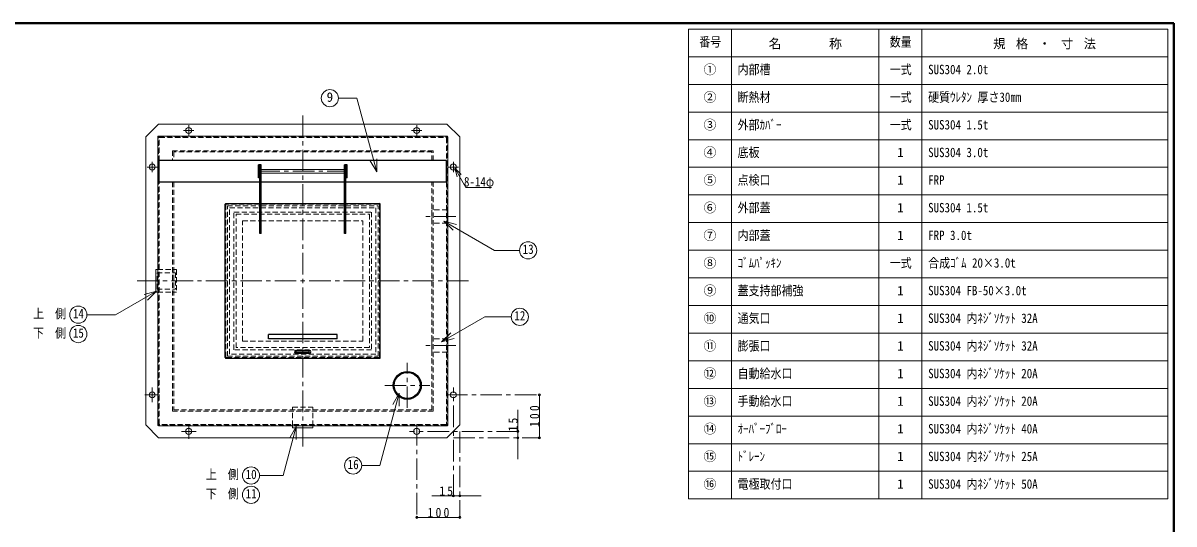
# Model space of a CAD drawing. Units: millimetres at full size, sheet at 1:10. Extents: x -2123 to 1927, y -1358 to 1452.
# Drawn here: x -748 to 1927, y 286 to 1452 of the extents above; entities that cross this region are included whole.
import ezdxf
from ezdxf.enums import TextEntityAlignment as Align

# ---------------------------------------------------------------- set-up
doc = ezdxf.new("R2010")
doc.units = ezdxf.units.MM
doc.header["$LTSCALE"] = 10
doc.header["$PDMODE"] = 32
doc.header["$PDSIZE"] = 5
doc.linetypes.add('CHAIN1', pattern=[8, 5, -1, 1, -1])
doc.linetypes.add('DASHED1', pattern=[1.8, 1.2, -0.6])
doc.layers.add('0-0', color=7, linetype='Continuous', lineweight=18)
doc.styles.add('ＭＳ ゴシック', font='')
doc.styles.get('ＭＳ ゴシック').set_extended_font_data('MS Gothic')

msp = doc.modelspace()

# ---------------------------------------------------------------- linework, layer by layer
at = {"layer": '0-0', "color": 1, "lineweight": 40}
for p, q in [((1927.2, 1451.91), (-2122.8, 1451.91)), ((1927.2, -1358.09), (1927.2, 1451.91))]:
    msp.add_line(p, q, dxfattribs=at)
at = {"layer": '0-0', "color": 3}
for p, q in [((1912.91, 1437.63), (798.63, 1437.63)), ((898.63, 344.77), (898.63, 1437.63)), ((1241.48, 344.77), (1241.48, 1437.63)), ((1341.48, 344.77), (1341.48, 1437.63)), ((1912.91, 344.77), (1912.91, 1437.63)), ((1912.91, 1373.34), (798.63, 1373.34)), ((1912.91, 1309.06), (798.63, 1309.06)), ((1912.91, 1244.77), (798.63, 1244.77)), ((1912.91, 1180.48), (798.63, 1180.48)), ((1912.91, 1116.2), (798.63, 1116.2)), ((1912.91, 1051.91), (798.63, 1051.91)), ((1912.91, 987.63), (798.63, 987.63)), ((1912.91, 923.34), (798.63, 923.34)), ((1912.91, 859.06), (798.63, 859.06)), ((1912.91, 794.77), (798.63, 794.77)), ((1912.91, 730.48), (798.63, 730.48)), ((1912.91, 666.2), (798.63, 666.2)), ((1912.91, 601.91), (798.63, 601.91)), ((1912.91, 537.63), (798.63, 537.63)), ((1912.91, 473.34), (798.63, 473.34)), ((1912.91, 409.06), (798.63, 409.06))]:
    msp.add_line(p, q, dxfattribs=at)
at = {"layer": '0-0'}
for p, q in [((28.16, 1277.03), (-14.72, 1277.03)), ((74.08, 1105.65), (28.16, 1277.03)), ((-434.8, 516.41), (-434.8, 1187.41)), ((-433.3, 1188.91), (237.7, 1188.91)), ((239.2, 1187.41), (239.2, 516.41)), ((74.08, 1105.65), (59.08, 1131.63)), ((74.08, 1105.65), (74.08, 1135.65)), ((-0.8, 1110.91), (-194.8, 1110.91)), ((-0.8, 1102.91), (-194.8, 1102.91)), ((255.37, 1114.43), (270.22, 1099.58)), ((255.37, 1114.43), (260.8, 1094.14)), ((230.42, 990.88), (259.4, 983.11)), ((230.42, 990.88), (251.63, 969.67)), ((230.42, 990.88), (347.9, 923.05)), ((405.97, 923.05), (347.9, 923.05)), ((-439.05, 878.41), (-439.05, 825.41)), ((-439.05, 878.41), (-434.8, 878.41)), ((-437.58, 828.48), (-466.55, 820.72)), ((-437.58, 828.48), (-458.79, 807.27)), ((-439.05, 825.41), (-434.8, 825.41)), ((224.87, 710.25), (325.5, 768.35)), ((386.63, 768.35), (325.5, 768.35)), ((224.87, 710.25), (246.08, 731.46)), ((224.87, 710.25), (253.84, 718.01)), ((126.34, 590.6), (111.34, 564.62)), ((126.34, 590.6), (126.34, 560.6)), ((237.7, 514.91), (-433.3, 514.91)), ((-112.87, 512.93), (-143.3, 399.34)), ((-112.87, 512.93), (-127.87, 486.95)), ((-121.3, 510.16), (-121.3, 514.91)), ((-121.3, 510.16), (-74.3, 510.16)), ((-112.87, 512.93), (-112.87, 482.93)), ((-74.3, 510.16), (-74.3, 514.91)), ((-143.3, 399.34), (-198.02, 399.34))]:
    msp.add_line(p, q, dxfattribs=at)
at = {"layer": '0-0', "color": 4, "linetype": 'CHAIN1', "lineweight": 9}
for p, q in [((-97.8, 1236.91), (-97.8, 466.91)), ((-362.8, 1189.91), (-362.8, 1213.91)), ((167.2, 1189.91), (167.2, 1213.91)), ((-350.8, 1201.91), (-374.8, 1201.91)), ((179.2, 1201.91), (155.2, 1201.91)), ((-447.8, 1104.91), (-447.8, 1128.91)), ((252.2, 1104.91), (252.2, 1128.91)), ((-435.8, 1116.91), (-459.8, 1116.91)), ((-200.8, 1106.91), (5.2, 1106.91)), ((264.2, 1116.91), (240.2, 1116.91)), ((257.95, 1001.91), (181.95, 1001.91)), ((-482.8, 851.91), (287.2, 851.91)), ((257.95, 701.91), (181.95, 701.91)), ((145.2, 556.41), (145.2, 661.41)), ((-447.8, 569.91), (-447.8, 603.91)), ((92.7, 608.91), (197.7, 608.91)), ((252.2, 351.91), (252.2, 603.91)), ((-430.8, 586.91), (-464.8, 586.91)), ((235.2, 586.91), (452.2, 586.91)), ((-362.8, 484.91), (-362.8, 518.91)), ((167.2, 518.91), (167.2, 301.91)), ((-345.8, 501.91), (-379.8, 501.91)), ((402.2, 501.91), (150.2, 501.91)), ((252.2, 486.91), (452.2, 486.91)), ((267.2, 501.91), (267.2, 301.91))]:
    msp.add_line(p, q, dxfattribs=at)
at = {"layer": '0-0', "color": 4, "lineweight": 9}
for p, q in [((-462.8, 1186.91), (-432.8, 1216.91)), ((-432.8, 1216.91), (237.2, 1216.91)), ((267.2, 1186.91), (237.2, 1216.91)), ((267.2, 1186.91), (267.2, 516.91)), ((452.2, 586.91), (452.2, 486.91)), ((402.2, 551.91), (402.2, 436.91)), ((237.2, 486.91), (267.2, 516.91)), ((237.2, 486.91), (-432.8, 486.91)), ((317.2, 351.91), (202.2, 351.91)), ((267.2, 301.91), (167.2, 301.91))]:
    msp.add_line(p, q, dxfattribs=at)
at = {"layer": '0-0', "color": 4, "linetype": 'DASHED1', "lineweight": 9}
for p, q in [((-433.3, 517.91), (-433.3, 1185.91)), ((-431.8, 1187.41), (236.2, 1187.41)), ((-431.8, 1131.91), (-431.8, 1184.41)), ((-430.3, 1185.91), (234.7, 1185.91)), ((236.2, 1184.41), (236.2, 1131.91)), ((237.7, 1185.91), (237.7, 517.91)), ((-194.8, 1110.91), (-200.8, 1110.91)), ((-194.8, 1102.91), (-200.8, 1102.91)), ((-0.8, 1110.91), (5.2, 1110.91)), ((-0.8, 1102.91), (5.2, 1102.91)), ((-431.8, 519.41), (-431.8, 1081.91)), ((236.2, 1081.91), (236.2, 519.41)), ((-267.8, 681.91), (-267.8, 1021.91)), ((-267.8, 1021.91), (72.2, 1021.91)), ((72.2, 1021.91), (72.2, 681.91)), ((201.95, 1017.41), (201.95, 986.41)), ((237.95, 1017.41), (201.95, 1017.41)), ((237.95, 986.41), (237.95, 1017.41)), ((-257.8, 691.91), (-257.8, 1011.91)), ((-257.8, 1011.91), (62.2, 1011.91)), ((62.2, 1011.91), (62.2, 691.91)), ((237.95, 986.41), (201.95, 986.41)), ((-393.55, 870.91), (-393.55, 832.91)), ((-436.55, 832.91), (-393.55, 832.91)), ((-434.8, 825.41), (-391.05, 825.41)), ((237.95, 717.41), (201.95, 717.41)), ((237.95, 717.41), (237.95, 686.41)), ((72.2, 681.91), (-267.8, 681.91)), ((62.2, 691.91), (-257.8, 691.91)), ((-121.3, 514.91), (-121.3, 558.16)), ((-121.3, 558.16), (-74.3, 558.16)), ((-74.3, 514.91), (-74.3, 558.16)), ((236.2, 516.41), (-431.8, 516.41)), ((234.7, 517.91), (-430.3, 517.91))]:
    msp.add_line(p, q, dxfattribs=at)
at = {"layer": '0-0', "linetype": 'DASHED1'}
for p, q in [((-397.8, 1151.91), (-397.8, 1131.91)), ((202.2, 1151.91), (-397.8, 1151.91)), ((202.2, 1131.91), (202.2, 1151.91)), ((205.2, 1131.91), (205.2, 1154.91)), ((-194.8, 1111.91), (-200.8, 1111.91)), ((-194.8, 1101.91), (-200.8, 1101.91)), ((5.2, 1111.91), (-0.8, 1111.91)), ((5.2, 1101.91), (-0.8, 1101.91)), ((-400.8, 1081.91), (-400.8, 548.91)), ((-397.8, 1081.91), (-397.8, 551.91)), ((205.2, 548.91), (205.2, 1081.91)), ((-276.3, 1028.91), (-276.3, 674.91)), ((-197.8, 1030.41), (-274.8, 1030.41)), ((-272.8, 676.91), (-272.8, 1026.91)), ((-272.8, 1026.91), (-197.8, 1026.91)), ((-0.8, 1030.41), (-194.8, 1030.41)), ((-194.8, 1026.91), (-0.8, 1026.91)), ((79.2, 1030.41), (2.2, 1030.41)), ((2.2, 1026.91), (77.2, 1026.91)), ((77.2, 676.91), (77.2, 1026.91)), ((80.7, 674.91), (80.7, 1028.91)), ((-237.8, 711.91), (-237.8, 991.91)), ((-237.8, 991.91), (-197.8, 991.91)), ((-194.8, 991.91), (-0.8, 991.91)), ((2.2, 991.91), (42.2, 991.91)), ((42.2, 711.91), (42.2, 991.91)), ((-237.8, 711.91), (42.2, 711.91)), ((79.2, 673.41), (-274.8, 673.41)), ((-272.8, 676.91), (77.2, 676.91)), ((-400.8, 548.91), (205.2, 548.91))]:
    msp.add_line(p, q, dxfattribs=at)
at = {"layer": '0-0', "color": 5, "lineweight": 25}
for p, q in [((236.2, 1131.91), (-431.8, 1131.91)), ((-431.8, 1081.91), (-431.8, 1131.91)), ((236.2, 1081.91), (236.2, 1131.91)), ((-200.8, 1091.91), (-200.8, 1121.91)), ((-194.8, 1121.91), (-200.8, 1121.91)), ((-197.8, 961.91), (-197.8, 1121.91)), ((-194.8, 961.91), (-194.8, 1121.91)), ((-0.8, 961.91), (-0.8, 1121.91)), ((2.2, 961.91), (2.2, 1121.91)), ((-197.8, 1081.91), (-431.8, 1081.91)), ((-197.8, 1091.91), (-200.8, 1091.91)), ((-0.8, 1081.91), (-194.8, 1081.91)), ((5.2, 1091.91), (2.2, 1091.91)), ((236.2, 1081.91), (2.2, 1081.91)), ((-277.8, 673.41), (-277.8, 1030.41)), ((-276.3, 1031.91), (-197.8, 1031.91)), ((-194.8, 1031.91), (-0.8, 1031.91)), ((2.2, 1031.91), (80.7, 1031.91)), ((82.2, 673.41), (82.2, 1030.41)), ((-194.8, 991.91), (-197.8, 991.91)), ((2.2, 991.91), (-0.8, 991.91)), ((-194.8, 961.91), (-197.8, 961.91)), ((2.2, 961.91), (-0.8, 961.91)), ((-17.8, 726.91), (-177.8, 726.91)), ((-17.8, 716.91), (-17.8, 726.91)), ((-276.3, 671.91), (80.7, 671.91)), ((-113.8, 689.91), (-81.8, 689.91)), ((-113.8, 683.91), (-81.8, 683.91)), ((-82.8, 688.41), (-112.8, 688.41)), ((-112.8, 685.41), (-112.8, 688.41)), ((-112.8, 685.41), (-82.8, 685.41)), ((-82.8, 685.41), (-82.8, 688.41))]:
    msp.add_line(p, q, dxfattribs=at)
at = {"layer": '0-0', "color": 3}
msp.add_lwpolyline([(1912.91, 344.77), (798.63, 344.77), (798.63, 1437.63)], dxfattribs=at)
at = {"layer": '0-0', "color": 4, "lineweight": 9}
msp.add_lwpolyline([(-462.8, 1186.91), (-462.8, 516.91), (-432.8, 486.91)], dxfattribs=at)
at = {"layer": '0-0', "linetype": 'DASHED1'}
for points in [[(205.2, 1154.91), (-400.8, 1154.91), (-400.8, 1131.91)], [(-397.8, 551.91), (202.2, 551.91), (202.2, 1081.91)]]:
    msp.add_lwpolyline(points, dxfattribs=at)
at = {"layer": '0-0', "color": 5, "lineweight": 25}
for points in [[(5.2, 1091.91), (5.2, 1121.91), (-0.8, 1121.91)], [(-17.8, 716.91), (-177.8, 716.91), (-177.8, 726.91)]]:
    msp.add_lwpolyline(points, dxfattribs=at)
at = {"layer": '0-0'}
for points in [[(255.37, 1114.43), (281.24, 1069.61), (340.64, 1069.61)], [(-437.58, 828.48), (-533.19, 773.28), (-599.54, 773.28)], [(126.34, 590.6), (81.31, 422.53), (39.21, 422.53)]]:
    msp.add_lwpolyline(points, dxfattribs=at)
at = {"layer": '0-0', "linetype": 'DASHED1'}
msp.add_lwpolyline([(-252.8, 696.91), (-252.8, 1006.91), (57.2, 1006.91), (57.2, 696.91)], close=True, dxfattribs=at)
at = {"layer": '0-0', "color": 4, "linetype": 'DASHED1', "lineweight": 9}
for points in [[(-436.55, 832.91), (-436.55, 870.91), (-393.55, 870.91)], [(-434.8, 878.41), (-391.05, 878.41), (-391.05, 825.41)], [(237.95, 686.41), (201.95, 686.41), (201.95, 717.41)]]:
    msp.add_lwpolyline(points, dxfattribs=at)
at = {"layer": '0-0'}
for centre in [(-34.72, 1277.03), (425.97, 923.05), (-619.54, 773.28), (406.63, 768.35), (-619.54, 728.28), (19.21, 422.53), (-218.02, 399.34), (-218.02, 354.34)]:
    msp.add_circle(centre, 20, dxfattribs=at)
at = {"layer": '0-0', "color": 4, "lineweight": 9}
for centre in [(-362.8, 1201.91), (167.2, 1201.91), (-447.8, 1116.91), (252.2, 1116.91), (-447.8, 586.91), (252.2, 586.91), (-362.8, 501.91), (167.2, 501.91)]:
    msp.add_circle(centre, 7, dxfattribs=at)
at = {"layer": '0-0', "color": 5, "lineweight": 25}
for radius in [32.5, 30.25]:
    msp.add_circle((145.2, 608.91), radius, dxfattribs=at)
at = {"layer": '0-0'}
for centre, start, end in [((-433.3, 1187.41), 90, 180), ((237.7, 1187.41), 0, 90), ((-433.3, 516.41), 180, 270), ((237.7, 516.41), 270, 0)]:
    msp.add_arc(centre, 1.5, start, end, dxfattribs=at)
at = {"layer": '0-0', "color": 4, "linetype": 'DASHED1', "lineweight": 9}
for centre, start, end in [((-431.8, 1185.91), 90, 180), ((-430.3, 1184.41), 90, 180), ((236.2, 1185.91), 0, 90), ((-431.8, 517.91), 180, 270), ((-430.3, 519.41), 180, 270), ((234.7, 519.41), 270, 0), ((236.2, 517.91), 270, 0)]:
    msp.add_arc(centre, 1.5, start, end, dxfattribs=at)
at = {"layer": '0-0', "color": 3, "linetype": 'DASHED1'}
msp.add_arc((234.7, 1184.41), 1.5, 0, 90, dxfattribs=at)
at = {"layer": '0-0', "color": 5, "lineweight": 25}
for centre, radius, start, end in [((-276.3, 1030.41), 1.5, 90, 180), ((80.7, 1030.41), 1.5, 0, 90), ((-276.3, 673.41), 1.5, 180, 270), ((-113.8, 686.91), 3, 90, 270), ((-81.8, 686.91), 3, 270, 90), ((80.7, 673.41), 1.5, 270, 0)]:
    msp.add_arc(centre, radius, start, end, dxfattribs=at)
at = {"layer": '0-0', "linetype": 'DASHED1'}
for centre, start, end in [((-274.8, 1028.91), 90, 180), ((79.2, 1028.91), 0, 90), ((-274.8, 674.91), 180, 270), ((79.2, 674.91), 270, 0)]:
    msp.add_arc(centre, 1.5, start, end, dxfattribs=at)
at = {"layer": '0-0', "color": 4}
for p in [(452.2, 586.91), (402.2, 501.91), (402.2, 486.91), (452.2, 486.91), (252.2, 351.91), (267.2, 351.91), (167.2, 301.91), (267.2, 301.91)]:
    msp.add_point(p, dxfattribs=at)

# ---------------------------------------------------------------- texts
at = {"layer": '0-0', "style": 'ＭＳ ゴシック', "width": 0.85}
for s, p in [('番号', (823.63, 1390.48)), ('数量', (1266.48, 1390.48)), ('内部槽', (912.91, 1326.2)), ('一式', (1266.48, 1326.2)), ('SUS304 2.0t', (1355.77, 1326.2)), ('断熱材', (912.91, 1261.91)), ('一式', (1266.48, 1261.91)), ('硬質ｳﾚﾀﾝ 厚さ30㎜', (1355.77, 1261.91)), ('外部ｶﾊﾞｰ', (912.91, 1197.63)), ('一式', (1266.48, 1197.63)), ('SUS304 1.5t', (1355.77, 1197.63)), ('底板', (912.91, 1133.34)), ('SUS304 3.0t', (1355.77, 1133.34)), ('点検口', (912.91, 1069.06)), ('FRP', (1355.77, 1069.06)), ('8-14φ', (276.89, 1065.11)), ('外部蓋', (912.91, 1004.77)), ('SUS304 1.5t', (1355.77, 1004.77)), ('内部蓋', (912.91, 940.48)), ('FRP 3.0t', (1355.77, 940.48)), ('13', (413.47, 908.05)), ('ｺﾞﾑﾊﾟｯｷﾝ', (912.91, 876.2)), ('一式', (1266.48, 876.2)), ('合成ｺﾞﾑ 20×3.0t', (1355.77, 876.2)), ('蓋支持部補強', (912.91, 811.91)), ('SUS304 FB-50×3.0t', (1355.77, 811.91)), ('上\u3000側', (-724.54, 758.28)), ('14', (-632.04, 758.28)), ('12', (394.13, 753.35)), ('通気口', (912.91, 747.63)), ('SUS304 内ﾈｼﾞｿｹｯﾄ 32A', (1355.77, 747.63)), ('下\u3000側', (-724.54, 713.28)), ('15', (-632.04, 713.28)), ('膨張口', (912.91, 683.34)), ('SUS304 内ﾈｼﾞｿｹｯﾄ 32A', (1355.77, 683.34)), ('自動給水口', (912.91, 619.06)), ('SUS304 内ﾈｼﾞｿｹｯﾄ 20A', (1355.77, 619.06)), ('手動給水口', (912.91, 554.77)), ('SUS304 内ﾈｼﾞｿｹｯﾄ 20A', (1355.77, 554.77)), ('ｵｰﾊﾞｰﾌﾞﾛｰ', (912.91, 490.48)), ('SUS304 内ﾈｼﾞｿｹｯﾄ 40A', (1355.77, 490.48)), ('ﾄﾞﾚｰﾝ', (912.91, 426.2)), ('SUS304 内ﾈｼﾞｿｹｯﾄ 25A', (1355.77, 426.2)), ('16', (6.71, 407.53)), ('上\u3000側', (-323.02, 384.34)), ('10', (-230.52, 384.34)), ('電極取付口', (912.91, 361.91)), ('SUS304 内ﾈｼﾞｿｹｯﾄ 50A', (1355.77, 361.91)), ('下\u3000側', (-323.02, 339.34)), ('11', (-230.52, 339.34))]:
    msp.add_text(s, height=21.99, dxfattribs=at).set_placement(p, align=Align.BOTTOM_LEFT)
at = {"layer": '0-0', "style": 'ＭＳ ゴシック'}
for s, p in [('①', (833.63, 1326.2)), ('9', (-42.22, 1262.03)), ('②', (833.63, 1261.91)), ('③', (833.63, 1197.63)), ('④', (833.63, 1133.34)), ('1', (1283.98, 1133.34)), ('⑤', (833.63, 1069.06)), ('1', (1283.98, 1069.06)), ('⑥', (833.63, 1004.77)), ('1', (1283.98, 1004.77)), ('⑦', (833.63, 940.48)), ('1', (1283.98, 940.48)), ('⑧', (833.63, 876.2)), ('⑨', (833.63, 811.91)), ('1', (1283.98, 811.91)), ('⑩', (833.63, 747.63)), ('1', (1283.98, 747.63)), ('⑪', (833.63, 683.34)), ('1', (1283.98, 683.34)), ('⑫', (833.63, 619.06)), ('1', (1283.98, 619.06)), ('⑬', (833.63, 554.77)), ('1', (1283.98, 554.77)), ('⑭', (833.63, 490.48)), ('1', (1283.98, 490.48)), ('⑮', (833.63, 426.2)), ('1', (1283.98, 426.2)), ('⑯', (833.63, 361.91)), ('1', (1283.98, 361.91))]:
    msp.add_text(s, height=21.99, dxfattribs=at).set_placement(p, align=Align.BOTTOM_LEFT)
at = {"layer": '0-0', "char_height": 21.99, "attachment_point": 7, "style": 'ＭＳ ゴシック'}
for s, insert in [('\\T1.17;名\u3000\u3000\u3000称', (985.06, 1390.48)), ('\\T1.23;\\W0.95;規\\~格\\~・\\~寸\\~法', (1507.2, 1390.48)), ('\\T1.36;\\W0.9;15', (219.7, 351.91)), ('\\T1.38;\\W0.9;100', (192.2, 301.91))]:
    msp.add_mtext(s, dxfattribs=dict(at, insert=insert))
at = {"layer": '0-0', "char_height": 21.99, "attachment_point": 7, "rotation": 90, "style": 'ＭＳ ゴシック'}
for s, insert in [('\\T1.38;\\W0.9;100', (452.2, 511.91)), ('\\T1.36;\\W0.9;15', (402.2, 501.91))]:
    msp.add_mtext(s, dxfattribs=dict(at, insert=insert))

doc.saveas('drawing.dxf')
